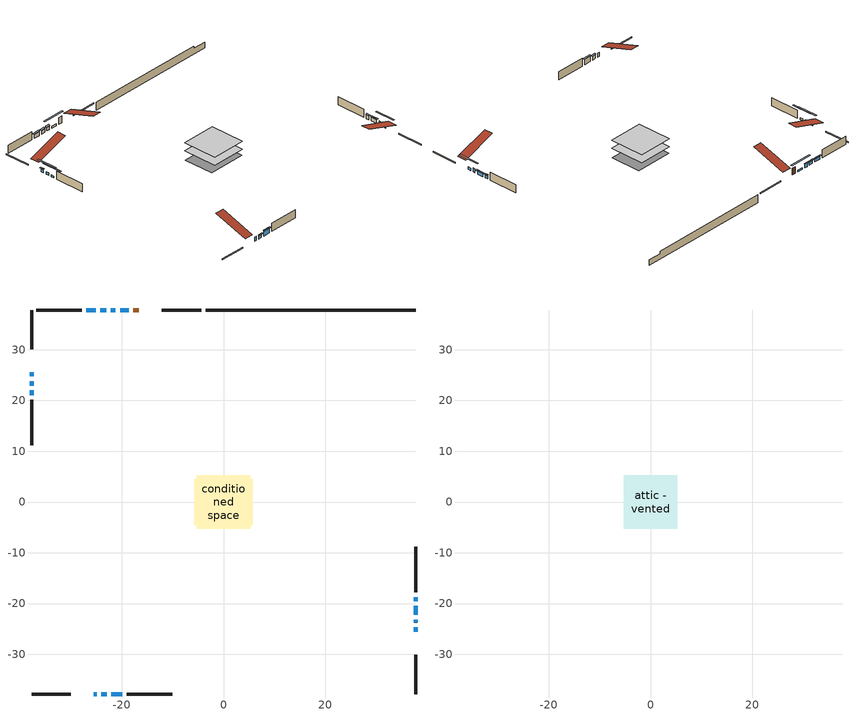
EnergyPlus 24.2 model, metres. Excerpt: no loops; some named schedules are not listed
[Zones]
conditioned space
 floor outside (Floor1 construction): -0.57,-0.57 -0.57,0.57 0.57,0.57 0.57,-0.57 z0.92
 floor adiabatic (AdiabaticFloorConstruction): -5.25,-5.25 -5.25,5.25 5.25,5.25 5.25,-5.25 z0.92
 floor foundation (Slab1 construction): -5.74,-4.57 -5.74,4.57 5.74,4.57 5.74,-4.57 z-1.46
 wall outside (RimJoist1 construction): -4.38,37.8 -12.11,37.8 / -37.8,-37.8 -30.07,-37.8 / -37.8,37.8 -37.8,30.07 / 37.8,-37.8 37.8,-30.07 z0.92:1.22
 wall outside (AdiabaticWallConstruction 1): -16.66,37.8 -17.77,37.8 z0.92:2.95
 wall outside (AdiabaticWallConstruction): -25.52,-37.8 -24.96,-37.8 / 37.8,-23.73 37.8,-23.17 z0.92:2.14; -37.8,25.52 -37.8,24.73 / 37.8,-22.24 37.8,-20.43 / 37.8,-19.51 37.8,-18.72 / -21.3,37.8 -22.2,37.8 / -23.12,37.8 -24.27,37.8 / -25.2,37.8 -27,37.8 / -24.03,-37.8 -22.99,-37.8 z0.92:2.01; 37.8,-25.52 37.8,-24.65 z0.92:1.71; -18.7,37.8 -20.38,37.8 z0.92:1.45; -37.8,23.8 -37.8,22.91 z0.92:1.68; -37.8,21.98 -37.8,21.07 z0.92:1.48; -22.06,-37.8 -19.95,-37.8 z0.92:2.5
 wall outside (Wall1 construction): -27.93,37.8 -36.88,37.8 / -19.02,-37.8 -10.07,-37.8 / -37.8,20.14 -37.8,11.19 / 37.8,-17.79 37.8,-8.84 z0.92:3.36
 wall foundation (FoundationWall1 construction): -3.45,37.8,-1.46 -3.45,37.8,0.92 33.68,37.8,0.92 33.68,37.8,0.25 37.8,37.8,0.25 37.8,37.8,-1.46
 window (WindowConstruction 8): -25.52,-37.8 -24.96,-37.8 z0.92:2.14
 window (WindowConstruction 7): -37.8,25.52 -37.8,24.73 z0.92:2.01
 window (WindowConstruction 10): 37.8,-25.52 37.8,-24.65 z0.92:1.71
 window (WindowConstruction 11): -18.7,37.8 -20.38,37.8 z0.92:1.45
 window (WindowConstruction 12): -37.8,23.8 -37.8,22.91 z0.92:1.68
 window (WindowConstruction 13): -37.8,21.98 -37.8,21.07 z0.92:1.48
 window (WindowConstruction 9): 37.8,-23.73 37.8,-23.17 z0.92:2.14
 window (WindowConstruction): 37.8,-22.24 37.8,-20.43 z0.92:2.01
 window (WindowConstruction 1): 37.8,-19.51 37.8,-18.72 z0.92:2.01
 window (WindowConstruction 2): -21.31,37.8 -22.2,37.8 z0.92:2.01
 window (WindowConstruction 3): -23.12,37.8 -24.27,37.8 z0.92:2.01
 window (WindowConstruction 4): -25.2,37.8 -27,37.8 z0.92:2.01
 window (WindowConstruction 5): -24.03,-37.8 -22.99,-37.8 z0.92:2.01
 window (WindowConstruction 6): -22.06,-37.8 -19.95,-37.8 z0.92:2.5
 door (Door): -16.66,37.8 -17.77,37.8 z0.92:2.95
 ceiling adiabatic (AdiabaticFloorConstruction): 5.25,-5.25 5.25,5.25 -5.25,5.25 -5.25,-5.25 z0.92
attic - vented
 floor to conditioned space (Floor2 construction Reversed): -5.25,-5.25 -5.25,5.25 5.25,5.25 5.25,-5.25 z3.36
 roof outside (Roof1 construction): -15.73,37.8,3.36 -15.73,27.57,6.77 -13.04,27.57,6.77 -13.04,37.8,3.36; -26.45,-37.8,3.36 -26.45,-27.57,6.77 -29.14,-27.57,6.77 -29.14,-37.8,3.36; -37.8,26.45,3.36 -27.57,26.45,6.77 -27.57,29.14,6.77 -37.8,29.14,3.36; 37.8,-26.45,3.36 27.57,-26.45,6.77 27.57,-29.14,6.77 37.8,-29.14,3.36
shading: -37.8,24.53 -37.8,25.72 -38.22,25.72 -38.22,24.53 z2.21; 37.8,-22.01 37.8,-28.16 38.22,-28.16 38.22,-22.01 z4.35; -23.02,37.8 -16.06,37.8 -16.06,38.22 -23.02,38.22 z4.09; -37.8,20.27 -37.8,26.44 -38.22,26.44 -38.22,20.27 z4.32; -37.8,18.43 -37.8,24.62 -38.22,24.62 -38.22,18.43 z4.12; 37.8,-20.23 37.8,-22.44 38.22,-22.44 38.22,-20.23 z2.21; 37.8,-18.52 37.8,-19.71 38.22,-19.71 38.22,-18.52 z2.21; -22.4,37.8 -21.1,37.8 -21.1,38.22 -22.4,38.22 z2.21; -24.47,37.8 -22.92,37.8 -22.92,38.22 -24.47,38.22 z2.21; -27.2,37.8 -25,37.8 -25,38.22 -27.2,38.22 z2.21; -22.79,-37.8 -24.23,-37.8 -24.23,-38.22 -22.79,-38.22 z2.21; -19.75,-37.8 -22.26,-37.8 -22.26,-38.22 -19.75,-38.22 z2.7
[Building]
Building 1: Terrain=Suburbs
[Site:Location]
Edmonton Intl AP_AB: Latitude {deg}=53.31; Longitude {deg}=-113.58; Time Zone {hr}=-7; Elevation {m}=723; Keep Site Location Information=Yes
[Site:GroundTemperature:Shallow]
-1.56185, -3.61833, -3.78302, -2.80711, 1.11059, 5.01004, 8.39065, 10.5322, 10.7141, 8.97234, 5.67794, 1.89811
[Site:WaterMainsTemperature]
Calculation Method=Schedule; Temperature Schedule=mains temperature schedule
[Material] Roughness=Rough; Thermal Absorptance=0.9
Name | Thickness {m} | Conductivity {W/m-K} | Density {kg/m3} | Specific Heat {J/kg-K} | Solar Absorptance | Visible Absorptance
asphalt or fiberglass shingles | 0.00635 | 0.162714 | 1121.4 | 1465.45 | 0.4 | 0.4
ceiling loosefill ins | 0.0846667 | 0.0480833 | 16.02 | 1046.75 | 0.7 | 0.7
ceiling stud and cavity | 0.1397 | 0.102239 | 65.682 | 1177.47 | 0.7 | 0.7
concrete 4.0 in. | 0.1016 | 1.803125 | 2242.8 | 837.4 | 0.7 | 0.7
concrete 8.0 in. | 0.2032 | 1.803125 | 2242.8 | 837.4 | 0.7 | 0.7
door material | 0.04445 | 0.053851 | 512.64 | 1214.23 | 0.7 | 0.7
exterior vertical ins | 0.0439632 | 0.029427 | 32.04 | 1214.23 | 0.7 | 0.7
floor covering | 0.0127 | 0.0433444 | 54.468 | 1339.84 | 0.6 | 0.6
floor rigid ins; wall rigid ins | 0.512978 | 0.029427 | 32.04 | 1214.23 | 0.7 | 0.7
floor stud and cavity | 0.1397 | 0.0915929 | 92.3553 | 1139.71 | 0.7 | 0.7
floor stud and cavity 1 | 0.1397 | 1.75129 | 37.0049 | 1207.88 | 0.7 | 0.7
furniture material conditioned space 1 | 0.1524 | 0.115458 | 640.8 | 1214.23 | 0.6 | 0.6
gypsum board | 0.0127 | 0.160291 | 801 | 837.4 | 0.6 | 0.6
gypsum board 1 | 0.0127 | 0.160291 | 801 | 837.4 | 0.7 | 0.7
osb sheathing 0.5 in. | 0.0127 | 0.115458 | 512.64 | 1214.23 | 0.7 | 0.7
osb sheathing 0.75 in. | 0.01905 | 0.115458 | 512.64 | 1214.23 | 0.7 | 0.7
osb sheathing 2.0 in. | 0.0508 | 0.115458 | 512.64 | 1214.23 | 0.7 | 0.7
rim joist stud and cavity | 0.0508 | 0.0296634 | 125.044 | 1163.47 | 0.6 | 0.6
wall stud and cavity | 0.1397 | 0.0935595 | 139.0536 | 1170.24 | 0.7 | 0.7
wall stud and cavity 1 | 0.0889 | 0.380278 | 52.3479 | 1209.89 | 0.7 | 0.7
wall stud and cavity 2 | 0.0889 | 0.391764 | 83.0341 | 1211.67 | 0.7 | 0.7
wood siding | 0.0254 | 0.102417 | 544.68 | 1172.36 | 0.4 | 0.4
wood siding 1; wood siding 2; wood siding 3 | 0.0254 | 0.102417 | 544.68 | 1172.36 | 0.7 | 0.7
[WindowMaterial:SimpleGlazingSystem]
Name | U-Factor {W/m2-K} | Solar Heat Gain Coefficient
WindowMaterial | 1.77892 | 0.52
WindowMaterial 1 | 1.95494 | 0.47
WindowMaterial 10 | 2.17695 | 0.41
WindowMaterial 11 | 2.24735 | 0.38
WindowMaterial 2 | 1.788 | 0.54
WindowMaterial 3 | 1.85784 | 0.5
WindowMaterial 4 | 1.87885 | 0.49
WindowMaterial 5 | 1.68012 | 0.55
WindowMaterial 6 | 1.81696 | 0.54
WindowMaterial 7 | 2.302429 | 0.57
WindowMaterial 8 | 1.86011 | 0.53
WindowMaterial 9 | 2.28994 | 0.37
[Construction]
AdiabaticFloorConstruction: floor stud and cavity 1, floor rigid ins, osb sheathing 0.75 in., floor covering
AdiabaticWallConstruction: wood siding 2, wall rigid ins, wall stud and cavity 1, gypsum board
AdiabaticWallConstruction 1: wood siding 3, wall rigid ins, wall stud and cavity 1, gypsum board
Door: door material
Floor1 construction: floor stud and cavity, osb sheathing 0.75 in., floor covering
Floor2 construction Reversed: gypsum board, ceiling stud and cavity, ceiling loosefill ins
FoundationWall1 construction: concrete 8.0 in., gypsum board 1
furniture construction conditioned space 1: furniture material conditioned space 1
PartitionWallConstruction: gypsum board, wall stud and cavity 2, gypsum board
RimJoist1 construction: wood siding 1, osb sheathing 2.0 in., rim joist stud and cavity
Roof1 construction: asphalt or fiberglass shingles
Slab1 construction: concrete 4.0 in.
Wall1 construction: wood siding, osb sheathing 0.5 in., wall stud and cavity, gypsum board
WindowConstruction; WindowConstruction 4: WindowMaterial
WindowConstruction 1: WindowMaterial 1
WindowConstruction 10: WindowMaterial 8
WindowConstruction 11: WindowMaterial 9
WindowConstruction 12: WindowMaterial 10
WindowConstruction 13: WindowMaterial 11
WindowConstruction 2: WindowMaterial 2
WindowConstruction 3: WindowMaterial 3
WindowConstruction 5: WindowMaterial 4
WindowConstruction 6: WindowMaterial 5
WindowConstruction 7: WindowMaterial 6
WindowConstruction 8; WindowConstruction 9: WindowMaterial 7
[Zone] Multiplier=1; Part of Total Floor Area=Yes
Name | Volume {m3}
attic - vented | 61.062
conditioned space | 542.8
[Space]
Name | Zone | Volume {m3}
attic - vented 1 | attic - vented | 61.062
conditioned space 1 | conditioned space | 542.8
[ZoneInfiltration:EffectiveLeakageArea]
infil attic - vented 1: Zone or Space=attic - vented 1; Schedule=Always On Discrete; Effective Air Leakage Area {cm2}=3836.87; Stack Coefficient=0.000237121; Wind Coefficient=1.04041e-05
[ZoneMixing]
whole house fan mix: Zone or Space=attic - vented; Schedule=Always On Continuous; Design Flow Rate Calculation Method=Flow/Zone; Design Flow Rate {m3/s}=0; Source Zone or Space=conditioned space
[SurfaceProperty:ExposedFoundationPerimeter]
Slab1: Exposed Perimeter Calculation Method=TotalExposedPerimeter; Total Exposed Perimeter {m}=41.251
[InternalMass] Zone or ZoneList=conditioned space; Space or SpaceList=conditioned space 1
Name | Construction | Surface Area {m2}
furniture mass conditioned space 1 | furniture construction conditioned space 1 | 86.6399
partition wall mass | PartitionWallConstruction | 216.6
[Lights]
interior lighting: Zone or ZoneList or Space or SpaceList=conditioned space 1; Schedule=interior lighting schedule; Design Level Calculation Method=LightingLevel; Lighting Level {W}=343.2; Return Air Fraction=0; Fraction Radiant=0.6; Fraction Visible=0.2; Fraction Replaceable=1
[People]
occupants: Zone or ZoneList or Space or SpaceList=conditioned space 1; Number of People Schedule=occupants schedule; Number of People Calculation Method=People; Number of People=3; Fraction Radiant=0.314171; Sensible Heat Fraction=0.56303; Activity Level Schedule=occupants activity schedule; Carbon Dioxide Generation Rate {m3/s-W}=0; Enable ASHRAE 55 Comfort Warnings=No; Mean Radiant Temperature Calculation Type=EnclosureAveraged
[ElectricEquipment] Zone or ZoneList or Space or SpaceList=conditioned space 1; Design Level Calculation Method=EquipmentLevel
Name | Schedule | Design Level {W} | Fraction Latent | Fraction Radiant | Fraction Lost
clothes dryer | clothes dryer schedule | 140.772 | 0.015 | 0.081 | 0.85
clothes washer | clothes washer schedule | 32.1985 | 0.03 | 0.162 | 0.7
cooking range | cooking range schedule | 215.147 | 0.08 | 0.432 | 0.2
dishwasher | dishwasher schedule | 66.8632 | 0.3 | 0.18 | 0.4
fridge | fridge schedule | 72.9452 | 0 | 0.6 | 0
mech vent bath fan 0 | mech vent bath fan 0 schedule | 50.2 | 0 | 0 | 1
mech vent bath fan 1 | mech vent bath fan 1 schedule | 50.2 | 0 | 0 | 1
mech vent house fan | mech vent house fan schedule | 0 | 0 | 0 | 1
mech vent house fan cfis | mech vent house fan cfis schedule | 0 | 0 | 0 | 0
mech vent range fan 0 | mech vent range fan 0 schedule | 57 | 0 | 0 | 1
misc plug loads | misc plug loads schedule | 494.7 | 0.045 | 0.513 | 0.1
whole house fan | Always On Discrete | 0 | 0 | 0 | 1
[OtherEquipment] Zone or ZoneList or Space or SpaceList=conditioned space 1; Design Level Calculation Method=EquipmentLevel
Name | Fuel Type | Schedule | Design Level {W} | Fraction Latent | Fraction Radiant | Fraction Lost
clothes dryer 1 | Electricity | clothes dryer schedule | 0 | 0.015 | 0.081 | 0.85
cooking range 1 | Electricity | cooking range schedule | 0 | 0.08 | 0.432 | 0.2
general water use latent | None | general water use schedule | 62.594 | 1 | 0 | 0
general water use sensible | None | general water use schedule | -61.6891 | 0 | 0.6 | 0
mech vent house fan latent load | None | Always On Discrete | 0 | 1 | 0 | 0
mech vent house fan sensible load | None | Always On Discrete | 0 | 0 | 0 | 0
water heater energy adjustment1 | NaturalGas | Always On Discrete | 0.01 | 0 | 0 | 1
[ZoneInfiltration:DesignFlowRate] Zone or ZoneList or Space or SpaceList=conditioned space 1; Schedule=Always On Discrete; Design Flow Rate Calculation Method=Flow/Zone; Design Flow Rate {m3/s}=0
infil flow; natural vent flow; whole house fan flow
[AvailabilityManager:Scheduled]
central ac and furnace airloop Availability Manager: Schedule=Always On Discrete
[Foundation:Kiva]
Foundation Kiva 1: Initial Indoor Air Temperature {C}=18; Wall Height Above Grade {m}=0.920008; Wall Depth Below Slab {m}=0.2032; Custom Block Material Name 1=exterior vertical ins; Custom Block Depth 1 {m}=2.38; Custom Block X Position 1 {m}=0.2159; Custom Block Z Position 1 {m}=0
[Foundation:Kiva:Settings]
Soil Conductivity {W/m-K}=0.849921; Soil Density {kg/m3}=1842.3; Soil Specific Heat {J/kg-K}=418.7; Ground Solar Absorptivity=0.9; Ground Thermal Absorptivity=0.9; Ground Surface Roughness {m}=0.03; Far-Field Width {m}=40; Deep-Ground Boundary Condition=ZeroFlux; Deep-Ground Depth {m}=40; Minimum Cell Dimension {m}=0.2; Maximum Cell Growth Coefficient=3; Simulation Timestep=Timestep
[Exterior:Lights]
exterior lighting: Schedule=exterior lighting schedule; Design Level {W}=75.6
[EnergyManagementSystem:GlobalVariable]
central_ac_and_furnace_airloop_Fan_RTF
infil_program_Qfan
infil_program_Qinf
natural_vent_program_Qnv
natural_vent_program_Qwhf
[EnergyManagementSystem:Sensor]
Name | Output:Variable or Output:Meter Index Key | Output:Variable or Output:Meter
airflow_gain | infil flow | Infiltration Sensible Heat Gain Energy
airflow_gain_1 | natural vent flow | Infiltration Sensible Heat Gain Energy
airflow_gain_2 | whole house fan flow | Infiltration Sensible Heat Gain Energy
airflow_loss | infil flow | Infiltration Sensible Heat Loss Energy
airflow_loss_1 | natural vent flow | Infiltration Sensible Heat Loss Energy
airflow_loss_2 | whole house fan flow | Infiltration Sensible Heat Loss Energy
clg_load_cond |  | Cooling:EnergyTransfer:Zone:CONDITIONED SPACE
clg_sp_s; clg_sp_s_1 | cooling setpoint | Schedule Value
clothes_dryer_exhaust_0_sch_s | clothes dryer exhaust 0 schedule | Schedule Value
cool_season | cooling season schedule | Schedule Value
htg_load_cond |  | Heating:EnergyTransfer:Zone:CONDITIONED SPACE
htg_sp_s; htg_sp_s_1 | heating setpoint | Schedule Value
ig_ee_conv | clothes dryer | Electric Equipment Convective Heating Energy
ig_ee_conv_2 | cooking range | Electric Equipment Convective Heating Energy
ig_ee_conv_4 | fridge | Electric Equipment Convective Heating Energy
ig_ee_conv_5 | misc plug loads | Electric Equipment Convective Heating Energy
ig_ee_conv_6 | whole house fan | Electric Equipment Convective Heating Energy
ig_ee_rad | clothes dryer | Electric Equipment Radiant Heating Energy
ig_ee_rad_2 | cooking range | Electric Equipment Radiant Heating Energy
ig_ee_rad_4 | fridge | Electric Equipment Radiant Heating Energy
ig_ee_rad_5 | misc plug loads | Electric Equipment Radiant Heating Energy
ig_ee_rad_6 | whole house fan | Electric Equipment Radiant Heating Energy
ig_lgt_conv | interior lighting | Lights Convective Heating Energy
ig_lgt_rad | interior lighting | Lights Radiant Heating Energy
ig_lgt_vis | interior lighting | Lights Visible Radiation Heating Energy
ig_oe_conv | clothes dryer 1 | Other Equipment Convective Heating Energy
ig_oe_conv_1 | cooking range 1 | Other Equipment Convective Heating Energy
ig_oe_conv_2 | general water use latent | Other Equipment Convective Heating Energy
ig_oe_conv_3 | general water use sensible | Other Equipment Convective Heating Energy
ig_oe_conv_4 | water heater energy adjustment1 | Other Equipment Convective Heating Energy
ig_oe_rad | clothes dryer 1 | Other Equipment Radiant Heating Energy
ig_oe_rad_1 | cooking range 1 | Other Equipment Radiant Heating Energy
ig_oe_rad_2 | general water use latent | Other Equipment Radiant Heating Energy
ig_oe_rad_3 | general water use sensible | Other Equipment Radiant Heating Energy
ig_oe_rad_4 | water heater energy adjustment1 | Other Equipment Radiant Heating Energy
ig_ppl_conv | occupants | People Convective Heating Energy
ig_ppl_rad | occupants | People Radiant Heating Energy
im_conv | furniture mass conditioned space 1 | Surface Inside Face Convection Heat Gain Energy
im_conv_1 | partition wall mass | Surface Inside Face Convection Heat Gain Energy
im_ig | furniture mass conditioned space 1 | Surface Inside Face Internal Gains Radiation Heat Gain Energy
im_ig_1 | partition wall mass | Surface Inside Face Internal Gains Radiation Heat Gain Energy
im_lgt | furniture mass conditioned space 1 | Surface Inside Face Lights Radiation Heat Gain Energy
im_lgt_1 | partition wall mass | Surface Inside Face Lights Radiation Heat Gain Energy
im_sol | furniture mass conditioned space 1 | Surface Inside Face Solar Radiation Heat Gain Energy
im_sol_1 | partition wall mass | Surface Inside Face Solar Radiation Heat Gain Energy
im_surf | furniture mass conditioned space 1 | Surface Inside Face Net Surface Thermal Radiation Heat Gain Energy
im_surf_1 | partition wall mass | Surface Inside Face Net Surface Thermal Radiation Heat Gain Energy
mech_vent_bath_fan_0_sch_s | mech vent bath fan 0 schedule | Schedule Value
mech_vent_bath_fan_1_sch_s | mech vent bath fan 1 schedule | Schedule Value
mech_vent_range_fan_0_sch_s | mech vent range fan 0 schedule | Schedule Value
mv_conv | mech vent bath fan 0 | Electric Equipment Convective Heating Energy
mv_conv_1 | mech vent bath fan 1 | Electric Equipment Convective Heating Energy
mv_conv_2 | mech vent house fan | Electric Equipment Convective Heating Energy
mv_conv_3 | mech vent house fan cfis | Electric Equipment Convective Heating Energy
mv_conv_4 | mech vent range fan 0 | Electric Equipment Convective Heating Energy
mv_conv_5 | mech vent house fan latent load | Other Equipment Convective Heating Energy
mv_conv_6 | mech vent house fan sensible load | Other Equipment Convective Heating Energy
mv_rad | mech vent bath fan 0 | Electric Equipment Radiant Heating Energy
mv_rad_1 | mech vent bath fan 1 | Electric Equipment Radiant Heating Energy
mv_rad_2 | mech vent house fan | Electric Equipment Radiant Heating Energy
mv_rad_3 | mech vent house fan cfis | Electric Equipment Radiant Heating Energy
mv_rad_4 | mech vent range fan 0 | Electric Equipment Radiant Heating Energy
mv_rad_5 | mech vent house fan latent load | Other Equipment Radiant Heating Energy
mv_rad_6 | mech vent house fan sensible load | Other Equipment Radiant Heating Energy
natural_vent_s | natural vent schedule | Schedule Value
out_pb_s |  | Site Outdoor Air Barometric Pressure
out_wt_s |  | Site Outdoor Air Humidity Ratio
site_vw_s |  | Site Wind Speed
ss_back_out | Window1 | Surface Window Shortwave from Zone Back Out Window Heat Transfer Rate
ss_back_out_1 | Window10 | Surface Window Shortwave from Zone Back Out Window Heat Transfer Rate
ss_back_out_10 | Window6 | Surface Window Shortwave from Zone Back Out Window Heat Transfer Rate
ss_back_out_11 | Window7 | Surface Window Shortwave from Zone Back Out Window Heat Transfer Rate
ss_back_out_12 | Window8 | Surface Window Shortwave from Zone Back Out Window Heat Transfer Rate
ss_back_out_13 | Window9 | Surface Window Shortwave from Zone Back Out Window Heat Transfer Rate
ss_back_out_2 | Window11 | Surface Window Shortwave from Zone Back Out Window Heat Transfer Rate
ss_back_out_3 | Window12 | Surface Window Shortwave from Zone Back Out Window Heat Transfer Rate
ss_back_out_4 | Window14 | Surface Window Shortwave from Zone Back Out Window Heat Transfer Rate
ss_back_out_5 | Window15 | Surface Window Shortwave from Zone Back Out Window Heat Transfer Rate
ss_back_out_6 | Window2 | Surface Window Shortwave from Zone Back Out Window Heat Transfer Rate
ss_back_out_7 | Window3 | Surface Window Shortwave from Zone Back Out Window Heat Transfer Rate
ss_back_out_8 | Window4 | Surface Window Shortwave from Zone Back Out Window Heat Transfer Rate
ss_back_out_9 | Window5 | Surface Window Shortwave from Zone Back Out Window Heat Transfer Rate
ss_conv | Door1 | Surface Inside Face Convection Heat Gain Energy
ss_conv_1 | Window1 | Surface Inside Face Convection Heat Gain Energy
ss_conv_10 | Window5 | Surface Inside Face Convection Heat Gain Energy
ss_conv_11 | Window6 | Surface Inside Face Convection Heat Gain Energy
ss_conv_12 | Window7 | Surface Inside Face Convection Heat Gain Energy
ss_conv_13 | Window8 | Surface Inside Face Convection Heat Gain Energy
ss_conv_14 | Window9 | Surface Inside Face Convection Heat Gain Energy
ss_conv_2 | Window10 | Surface Inside Face Convection Heat Gain Energy
ss_conv_3 | Window11 | Surface Inside Face Convection Heat Gain Energy
ss_conv_4 | Window12 | Surface Inside Face Convection Heat Gain Energy
ss_conv_5 | Window14 | Surface Inside Face Convection Heat Gain Energy
ss_conv_6 | Window15 | Surface Inside Face Convection Heat Gain Energy
ss_conv_7 | Window2 | Surface Inside Face Convection Heat Gain Energy
ss_conv_8 | Window3 | Surface Inside Face Convection Heat Gain Energy
ss_conv_9 | Window4 | Surface Inside Face Convection Heat Gain Energy
ss_ig | Door1 | Surface Inside Face Internal Gains Radiation Heat Gain Energy
ss_ig_1 | Window1 | Surface Inside Face Internal Gains Radiation Heat Gain Energy
ss_ig_10 | Window5 | Surface Inside Face Internal Gains Radiation Heat Gain Energy
ss_ig_11 | Window6 | Surface Inside Face Internal Gains Radiation Heat Gain Energy
ss_ig_12 | Window7 | Surface Inside Face Internal Gains Radiation Heat Gain Energy
ss_ig_13 | Window8 | Surface Inside Face Internal Gains Radiation Heat Gain Energy
ss_ig_14 | Window9 | Surface Inside Face Internal Gains Radiation Heat Gain Energy
ss_ig_2 | Window10 | Surface Inside Face Internal Gains Radiation Heat Gain Energy
ss_ig_3 | Window11 | Surface Inside Face Internal Gains Radiation Heat Gain Energy
ss_ig_4 | Window12 | Surface Inside Face Internal Gains Radiation Heat Gain Energy
ss_ig_5 | Window14 | Surface Inside Face Internal Gains Radiation Heat Gain Energy
ss_ig_6 | Window15 | Surface Inside Face Internal Gains Radiation Heat Gain Energy
ss_ig_7 | Window2 | Surface Inside Face Internal Gains Radiation Heat Gain Energy
ss_ig_8 | Window3 | Surface Inside Face Internal Gains Radiation Heat Gain Energy
ss_ig_9 | Window4 | Surface Inside Face Internal Gains Radiation Heat Gain Energy
ss_lgt | Door1 | Surface Inside Face Lights Radiation Heat Gain Energy
ss_sol | Door1 | Surface Inside Face Solar Radiation Heat Gain Energy
ss_surf | Door1 | Surface Inside Face Net Surface Thermal Radiation Heat Gain Energy
ss_surf_1 | Window1 | Surface Inside Face Net Surface Thermal Radiation Heat Gain Energy
ss_surf_10 | Window5 | Surface Inside Face Net Surface Thermal Radiation Heat Gain Energy
ss_surf_11 | Window6 | Surface Inside Face Net Surface Thermal Radiation Heat Gain Energy
ss_surf_12 | Window7 | Surface Inside Face Net Surface Thermal Radiation Heat Gain Energy
ss_surf_13 | Window8 | Surface Inside Face Net Surface Thermal Radiation Heat Gain Energy
ss_surf_14 | Window9 | Surface Inside Face Net Surface Thermal Radiation Heat Gain Energy
ss_surf_2 | Window10 | Surface Inside Face Net Surface Thermal Radiation Heat Gain Energy
ss_surf_3 | Window11 | Surface Inside Face Net Surface Thermal Radiation Heat Gain Energy
ss_surf_4 | Window12 | Surface Inside Face Net Surface Thermal Radiation Heat Gain Energy
ss_surf_5 | Window14 | Surface Inside Face Net Surface Thermal Radiation Heat Gain Energy
ss_surf_6 | Window15 | Surface Inside Face Net Surface Thermal Radiation Heat Gain Energy
ss_surf_7 | Window2 | Surface Inside Face Net Surface Thermal Radiation Heat Gain Energy
ss_surf_8 | Window3 | Surface Inside Face Net Surface Thermal Radiation Heat Gain Energy
ss_surf_9 | Window4 | Surface Inside Face Net Surface Thermal Radiation Heat Gain Energy
ss_trans_in | Window1 | Surface Window Transmitted Solar Radiation Rate
ss_trans_in_1 | Window10 | Surface Window Transmitted Solar Radiation Rate
ss_trans_in_10 | Window6 | Surface Window Transmitted Solar Radiation Rate
ss_trans_in_11 | Window7 | Surface Window Transmitted Solar Radiation Rate
ss_trans_in_12 | Window8 | Surface Window Transmitted Solar Radiation Rate
ss_trans_in_13 | Window9 | Surface Window Transmitted Solar Radiation Rate
ss_trans_in_2 | Window11 | Surface Window Transmitted Solar Radiation Rate
ss_trans_in_3 | Window12 | Surface Window Transmitted Solar Radiation Rate
ss_trans_in_4 | Window14 | Surface Window Transmitted Solar Radiation Rate
ss_trans_in_5 | Window15 | Surface Window Transmitted Solar Radiation Rate
ss_trans_in_6 | Window2 | Surface Window Transmitted Solar Radiation Rate
ss_trans_in_7 | Window3 | Surface Window Transmitted Solar Radiation Rate
ss_trans_in_8 | Window4 | Surface Window Transmitted Solar Radiation Rate
ss_trans_in_9 | Window5 | Surface Window Transmitted Solar Radiation Rate
ss_trans_out | Window1 | Surface Inside Face Initial Transmitted Diffuse Transmitted Out Window Solar Radiation Rate
ss_trans_out_1 | Window10 | Surface Inside Face Initial Transmitted Diffuse Transmitted Out Window Solar Radiation Rate
ss_trans_out_10 | Window6 | Surface Inside Face Initial Transmitted Diffuse Transmitted Out Window Solar Radiation Rate
ss_trans_out_11 | Window7 | Surface Inside Face Initial Transmitted Diffuse Transmitted Out Window Solar Radiation Rate
ss_trans_out_12 | Window8 | Surface Inside Face Initial Transmitted Diffuse Transmitted Out Window Solar Radiation Rate
